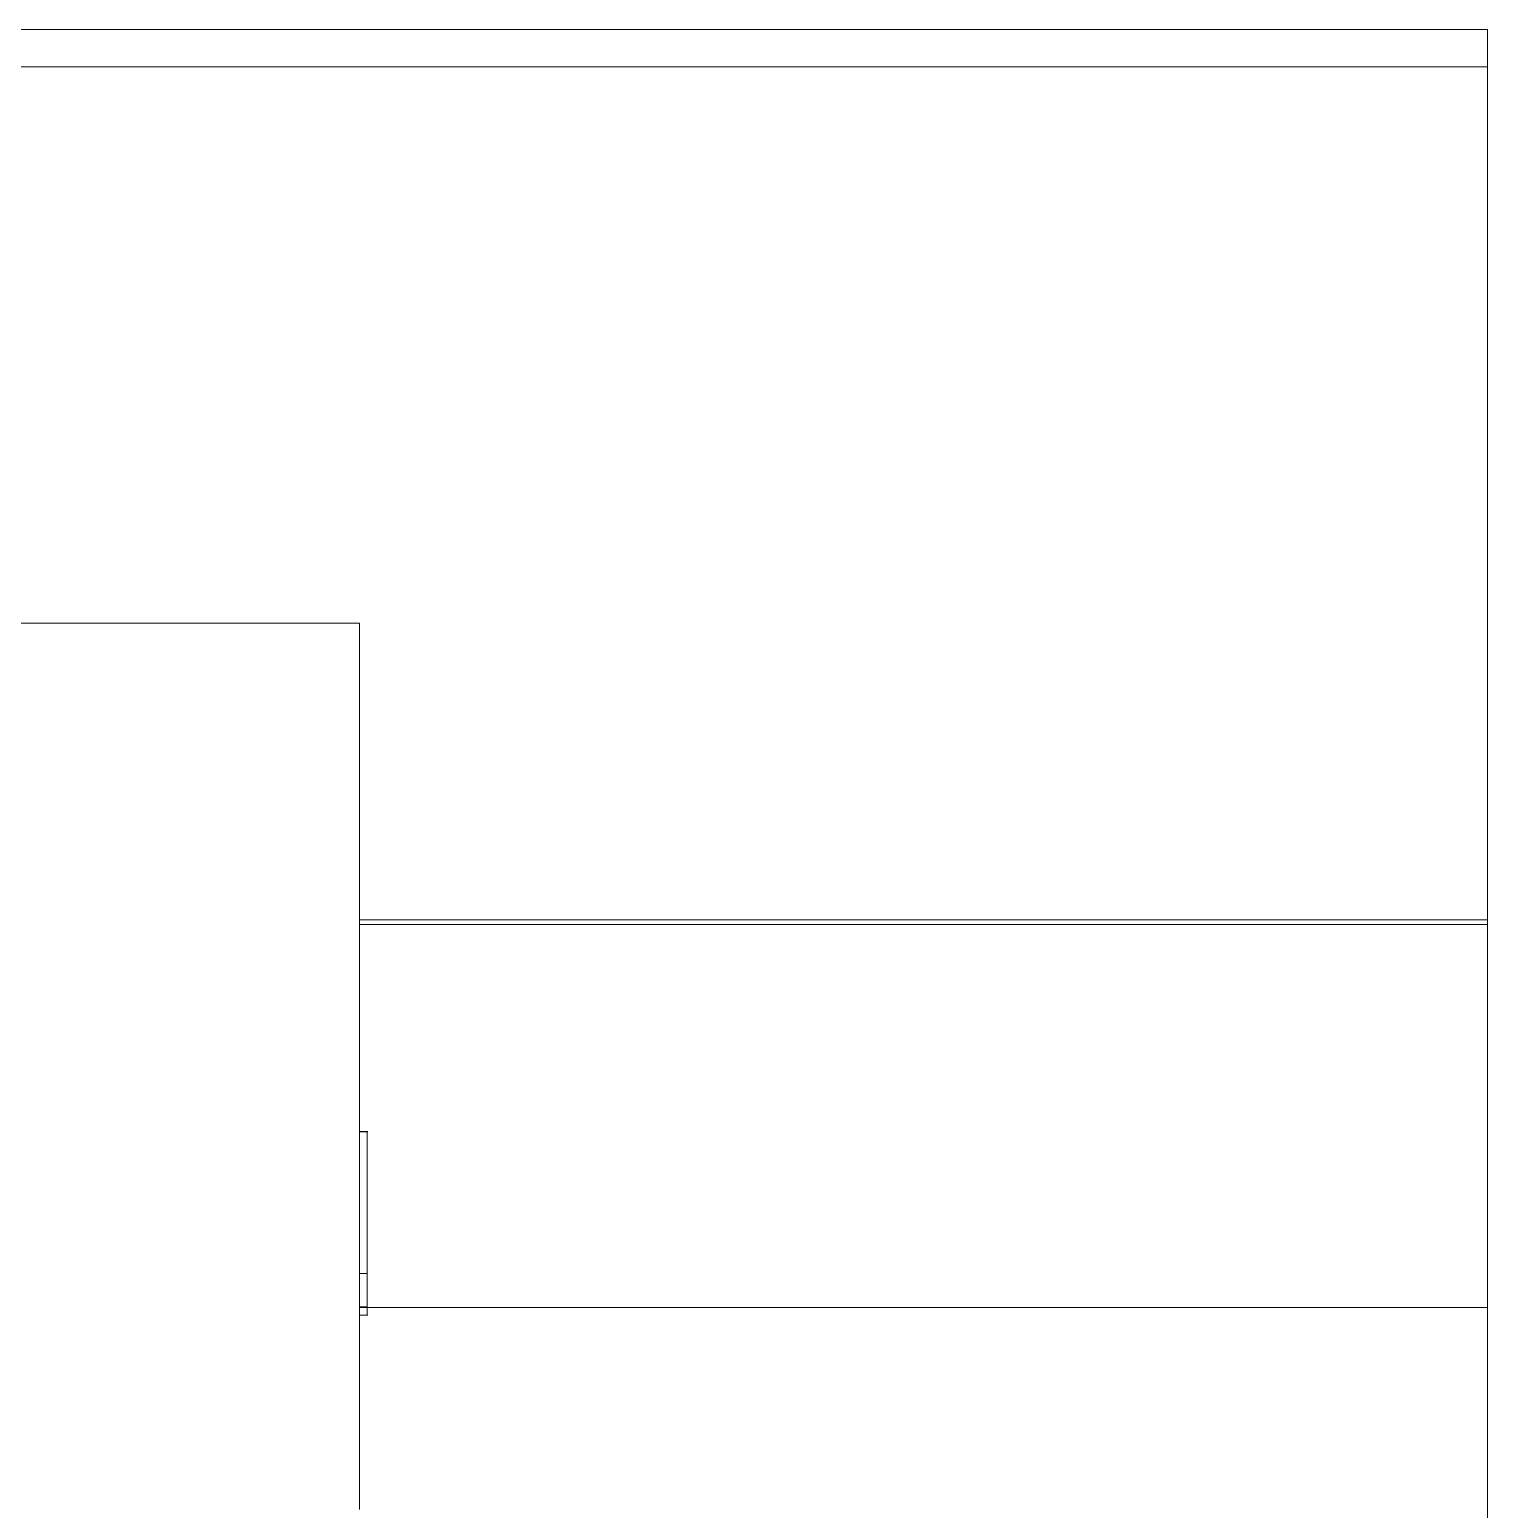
# Model space of a CAD drawing. Header units: millimetres. Extents: x 4134 to 7422, y 1400 to 3585.
# Drawn here: x 5559.4 to 5579.05, y 3360.83 to 3380.78 of the extents above; entities that cross this region are included whole.
import ezdxf

# ---------------------------------------------------------------- set-up
doc = ezdxf.new("R2010")
doc.units = ezdxf.units.MM
doc.layers.add('000-PI-Oprema', color=30, linetype='Continuous', lineweight=5)
doc.layers.add('004-PI-DIN Šina', color=3, linetype='Continuous')

# ---------------------------------------------------------------- blocks, each defined once
blk = doc.blocks.new('S7-1500 AI HS - 6ES7531-7NF10-0AB0')
at = {"layer": '000-PI-Oprema', "color": 0, "linetype": 'ByBlock', "lineweight": 0}
for p, q in [((34.8, 147), (29.9, 147)), ((34.912, 140.15), (34.8, 140.15)), ((34.912, 140.144), (34.8, 140.144)), ((34.9, 138.234), (34.8, 138.234)), ((34.9, 138.234), (34.9, 137.784)), ((34.9, 137.784), (34.8, 137.784)), ((34.8, 137.675), (34.912, 137.675)), ((34.8, 137.672), (34.912, 137.672))]:
    blk.add_line(p, q, dxfattribs=at)
for points, knots in [([(34.8, 147), (34.8, 145.915), (34.8, 142.31), (34.8, 138.328), (34.8, 135.43), (34.8, 135.056)], [0, 0, 0, 0, 0.272684, 0.906013, 1, 1, 1, 1]), ([(34.9, 140.15), (34.9, 140.15), (34.9, 140.138), (34.9, 140.088), (34.9, 139.995), (34.9, 139.854), (34.9, 139.644), (34.9, 139.416), (34.9, 139.192), (34.9, 138.997), (34.9, 138.865), (34.9, 138.771), (34.9, 138.682), (34.9, 138.596), (34.9, 138.51), (34.9, 138.43), (34.9, 138.333), (34.9, 138.242), (34.9, 138.182), (34.9, 138.147), (34.9, 138.126), (34.9, 138.115), (34.9, 138.111), (34.9, 138.122), (34.9, 138.162), (34.9, 138.206), (34.9, 138.231)], [0, 0, 0, 0, 0.054923, 0.109157, 0.158857, 0.213508, 0.264907, 0.320314, 0.369873, 0.418461, 0.471704, 0.5026, 0.551052, 0.617218, 0.660884, 0.691286, 0.712023, 0.730248, 0.751802, 0.781189, 0.80362, 0.828627, 0.856379, 0.904145, 0.9524, 1, 1, 1, 1]), ([(34.9, 137.784), (34.9, 137.761), (34.9, 137.72), (34.9, 137.681), (34.9, 137.672), (34.9, 137.672), (34.9, 137.672)], [0, 0, 0, 0, 0.351048, 0.67786, 0.983317, 1, 1, 1, 1])]:
    blk.add_open_spline(points, degree=3, knots=knots, dxfattribs=at)

msp = doc.modelspace()

# ---------------------------------------------------------------- linework, layer by layer
at = {"layer": '004-PI-DIN Šina', "color": 0, "linetype": 'ByBlock', "lineweight": 0}
for p, q in [((5579.048, 3380.778), (5096.448, 3380.778)), ((5579.048, 3380.778), (5579.048, 3380.278)), ((5579.048, 3380.278), (5096.448, 3380.278)), ((5579.048, 3380.278), (5579.048, 3368.778)), ((5579.048, 3368.778), (5563.848, 3368.778)), ((5579.048, 3368.717), (5579.048, 3368.778)), ((5579.048, 3368.717), (5563.848, 3368.717)), ((5579.048, 3368.717), (5579.048, 3363.554)), ((5579.048, 3363.554), (5563.848, 3363.554)), ((5579.048, 3363.554), (5579.048, 3357.896))]:
    msp.add_line(p, q, dxfattribs=at)

# ---------------------------------------------------------------- block references
at = {"layer": '000-PI-Oprema', "color": 0, "linetype": 'ByBlock', "lineweight": 0}
msp.add_blockref('S7-1500 AI HS - 6ES7531-7NF10-0AB0', (5529.048, 3225.778), dxfattribs=at)

doc.saveas('drawing.dxf')
